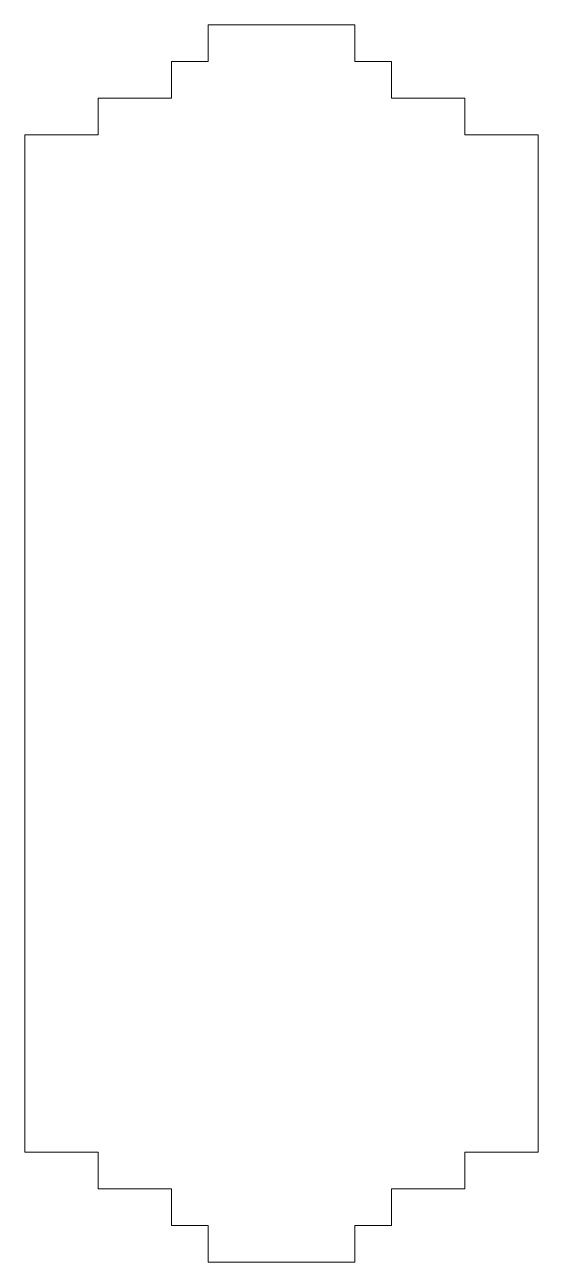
# Model space of a CAD drawing. Header units: inches. Extents: x -8.99 to -7.24, y 0 to 4.21.
import ezdxf

# ---------------------------------------------------------------- set-up
doc = ezdxf.new("R2010")
doc.units = ezdxf.units.IN
doc.header["$MEASUREMENT"] = 0

msp = doc.modelspace()

# ---------------------------------------------------------------- linework, layer by layer
at = {"color": 7, "linetype": 'Continuous', "lineweight": 15}
for p, q in [((-8.3676, 4.2135), (-7.8676, 4.2135)), ((-8.3676, 4.0885), (-8.3676, 4.2135)), ((-7.8676, 4.2135), (-7.8676, 4.0885)), ((-8.4926, 4.0885), (-8.3676, 4.0885)), ((-8.4926, 3.9635), (-8.4926, 4.0885)), ((-7.8676, 4.0885), (-7.7426, 4.0885)), ((-7.7426, 4.0885), (-7.7426, 3.9635)), ((-8.7426, 3.9635), (-8.4926, 3.9635)), ((-8.7426, 3.8385), (-8.7426, 3.9635)), ((-7.7426, 3.9635), (-7.4926, 3.9635)), ((-7.4926, 3.9635), (-7.4926, 3.8385)), ((-8.9926, 3.8385), (-8.7426, 3.8385)), ((-8.9926, 3.8385), (-8.9926, 0.375)), ((-7.4926, 3.8385), (-7.2426, 3.8385)), ((-7.2426, 3.8385), (-7.2426, 0.375)), ((-8.7426, 0.375), (-8.9926, 0.375)), ((-8.7426, 0.25), (-8.7426, 0.375)), ((-7.4926, 0.375), (-7.4926, 0.25)), ((-7.2426, 0.375), (-7.4926, 0.375)), ((-8.4926, 0.25), (-8.7426, 0.25)), ((-8.4926, 0.125), (-8.4926, 0.25)), ((-7.7426, 0.25), (-7.7426, 0.125)), ((-7.4926, 0.25), (-7.7426, 0.25)), ((-8.3676, 0.125), (-8.4926, 0.125)), ((-8.3676, 0), (-8.3676, 0.125)), ((-7.8676, 0.125), (-7.8676, 0)), ((-7.7426, 0.125), (-7.8676, 0.125)), ((-8.3676, 0), (-7.8676, 0))]:
    msp.add_line(p, q, dxfattribs=at)

doc.saveas('drawing.dxf')
